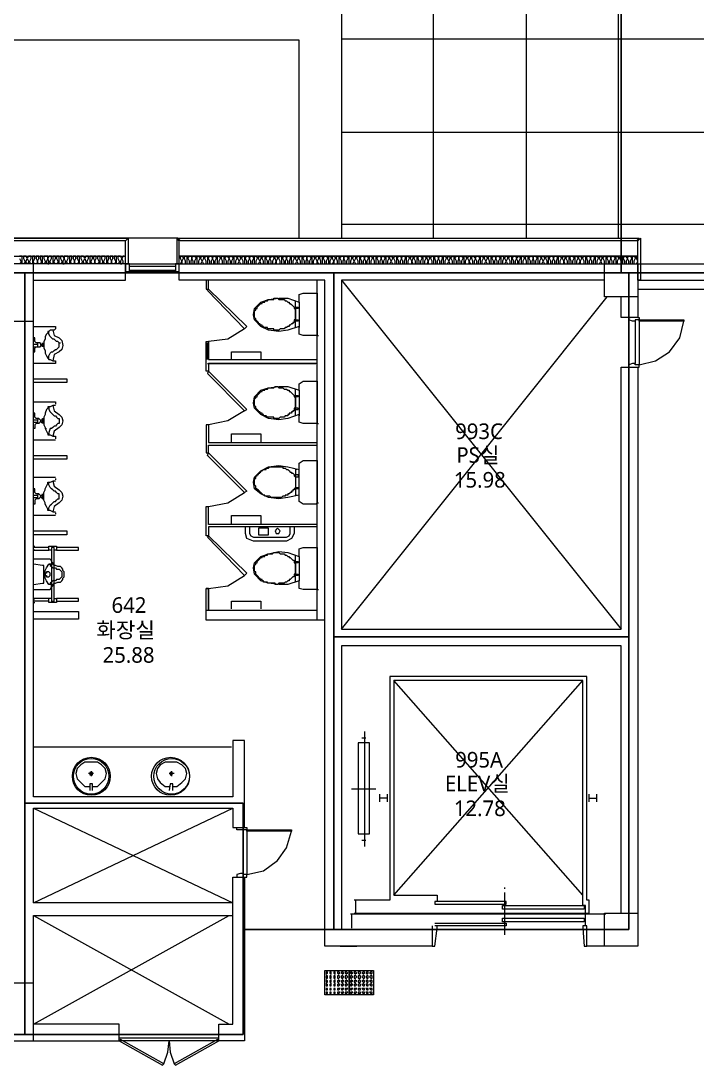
# Model space of a CAD drawing. Header units: millimetres. Extents: x -4005 to 126991, y -1911 to 106703.
# Drawn here: x 64398 to 72629, y 29331 to 42031 of the extents above; entities that cross this region are included whole.
import ezdxf

# ---------------------------------------------------------------- set-up
doc = ezdxf.new("R2010")
doc.units = ezdxf.units.MM
doc.layers.add('PDF_문자', color=7, linetype='Continuous')
doc.layers.add('PDF_형상', color=7, linetype='Continuous')
doc.styles.add('PDF 맑은 고딕', font='malgun.ttf')

msp = doc.modelspace()

# ---------------------------------------------------------------- linework, layer by layer
at = {"layer": 'PDF_형상', "lineweight": 5}
for points in [[(45449, 38969), (49196, 38969), (52958, 38969), (56704, 38969), (64445, 38969), (68207, 38969), (71704, 38969), (71704, 49773), (68393, 49773), (62455, 49773), (62455, 51172), (62455, 56270), (62455, 57669), (62455, 64975), (71704, 64975), (71704, 57669), (71704, 49773), (71704, 38969), (71798, 38969), (76694, 38969), (79306, 38969), (82943, 38969), (86394, 38969)], [(69497, 49881), (71596, 49881), (71596, 52819), (71798, 52819), (71798, 49679), (61538, 49679), (61538, 42249), (68300, 42249), (68300, 39389)], [(67787, 39389), (67787, 41798), (61383, 41798), (61383, 49881)], [(69419, 39389), (69419, 49679)], [(70554, 39389), (70554, 49679)], [(71673, 39389), (71673, 49679)], [(68300, 41814), (79477, 41814)], [(68300, 40679), (79477, 40679)], [(68300, 39560), (79477, 39560)], [(66310, 39389), (71922, 39389), (71891, 39358), (66341, 39358), (66310, 39389), (20174, 39389)], [(63854, 39171), (65673, 39171)], [(65657, 39171), (65642, 39171), (65626, 39140), (65611, 39171), (65595, 39171), (65580, 39171), (65580, 39140), (65595, 39109), (65595, 39093), (65580, 39078), (65564, 39078), (65564, 39093), (65564, 39109), (65564, 39140), (65564, 39171), (65549, 39171), (65533, 39171), (65533, 39140), (65549, 39109), (65549, 39093), (65533, 39078), (65518, 39078), (65502, 39093), (65502, 39109), (65518, 39140), (65518, 39171), (65502, 39171), (65487, 39171), (65487, 39140), (65502, 39109), (65502, 39093), (65487, 39078), (65471, 39078), (65455, 39093), (65455, 39109), (65471, 39140), (65471, 39171), (65455, 39171), (65440, 39171), (65440, 39140), (65440, 39109), (65440, 39093), (65440, 39078), (65424, 39078), (65409, 39093), (65409, 39109), (65424, 39140), (65424, 39171), (65393, 39171), (65378, 39171), (65378, 39140), (65393, 39109), (65393, 39093), (65378, 39078), (65362, 39078), (65362, 39093), (65362, 39109), (65362, 39140), (65362, 39171), (65347, 39171), (65331, 39171), (65331, 39140), (65347, 39109), (65347, 39093), (65331, 39078), (65316, 39078), (65300, 39093), (65300, 39109), (65316, 39140), (65316, 39171), (65300, 39171), (65284, 39171), (65284, 39140), (65300, 39109), (65300, 39093), (65284, 39078), (65269, 39078), (65253, 39093), (65253, 39109), (65269, 39140), (65269, 39171), (65253, 39171), (65238, 39171), (65238, 39140), (65238, 39109), (65238, 39093), (65238, 39078), (65222, 39078), (65207, 39093), (65207, 39109), (65222, 39140), (65222, 39171), (65207, 39171), (65191, 39171), (65176, 39140), (65191, 39109), (65191, 39093), (65191, 39078), (65176, 39078), (65160, 39093), (65160, 39109), (65176, 39140), (65160, 39171), (65145, 39171), (65129, 39171), (65129, 39140), (65145, 39109), (65145, 39093), (65129, 39078), (65113, 39078), (65113, 39093), (65113, 39109), (65113, 39140), (65113, 39171), (65098, 39171), (65082, 39171), (65082, 39140), (65098, 39109), (65098, 39093), (65082, 39078), (65067, 39078), (65051, 39093), (65051, 39109), (65067, 39140), (65067, 39171), (65051, 39171), (65036, 39171), (65036, 39140), (65051, 39109), (65051, 39093), (65036, 39078), (65020, 39078), (65005, 39093), (65005, 39109), (65020, 39140), (65020, 39171), (65005, 39171), (64989, 39171), (64989, 39140), (64989, 39109), (64989, 39093), (64989, 39078), (64974, 39078), (64958, 39093), (64958, 39109), (64974, 39140), (64974, 39171), (64958, 39171), (64927, 39171), (64927, 39140), (64911, 39171), (64896, 39171), (64880, 39171), (64880, 39140), (64896, 39109), (64896, 39093), (64880, 39078), (64865, 39078), (64865, 39093), (64865, 39109), (64865, 39140), (64865, 39171), (64849, 39171), (64834, 39171), (64834, 39140), (64849, 39109), (64849, 39093), (64834, 39078), (64818, 39078), (64803, 39093), (64803, 39109), (64818, 39140), (64818, 39171), (64803, 39171), (64787, 39171), (64787, 39140), (64787, 39109), (64787, 39093), (64787, 39078), (64771, 39078), (64756, 39093), (64756, 39109), (64771, 39140), (64771, 39171), (64756, 39171), (64740, 39171), (64725, 39140), (64725, 39171), (64694, 39171), (64678, 39171), (64678, 39140), (64694, 39109), (64694, 39093), (64678, 39078), (64663, 39078), (64663, 39093), (64663, 39109), (64663, 39140), (64663, 39171), (64647, 39171), (64632, 39171), (64632, 39140), (64647, 39109), (64647, 39093), (64632, 39078), (64616, 39078), (64600, 39093), (64600, 39109), (64616, 39140), (64616, 39171), (64600, 39171), (64585, 39171), (64585, 39140), (64600, 39109), (64600, 39093), (64585, 39078), (64569, 39078), (64554, 39093), (64554, 39109), (64569, 39140), (64569, 39171), (64554, 39171), (64538, 39171), (64538, 39140), (64538, 39109), (64538, 39093), (64538, 39078), (64523, 39078), (64507, 39093), (64507, 39109), (64523, 39140), (64523, 39171), (64507, 39171), (64492, 39171), (64476, 39140), (64492, 39109), (64492, 39093), (64476, 39078), (64461, 39093), (64461, 39109), (64476, 39140), (64461, 39171), (64445, 39171), (64429, 39171), (64429, 39140), (64445, 39109), (64445, 39093), (64429, 39078), (64414, 39078), (64414, 39093), (64414, 39109), (64414, 39140), (64414, 39171), (64398, 39171), (64383, 39171)], [(64383, 39140), (64398, 39109), (64398, 39093), (64383, 39078)], [(65673, 39078), (66326, 39078), (66341, 39078), (66357, 39109), (66341, 39140), (66341, 39156), (66341, 39171), (66357, 39171), (66373, 39156), (66373, 39140), (66357, 39109), (66357, 39078), (66388, 39078), (66404, 39078), (66404, 39109), (66388, 39140), (66388, 39156), (66404, 39171), (66419, 39171), (66419, 39156), (66419, 39140), (66419, 39109), (66419, 39078), (66435, 39078), (66450, 39078), (66450, 39109), (66435, 39140), (66435, 39156), (66450, 39171), (66466, 39171), (66481, 39156), (66481, 39140), (66481, 39156), (66497, 39171), (66512, 39171), (66528, 39156), (66528, 39140), (66512, 39109), (66512, 39078), (66528, 39078), (66544, 39078), (66544, 39109), (66544, 39140), (66544, 39156), (66544, 39171), (66559, 39171), (66575, 39156), (66575, 39140), (66559, 39109), (66559, 39078), (66575, 39078), (66590, 39078), (66606, 39109), (66590, 39140), (66590, 39156), (66606, 39171), (66621, 39171), (66621, 39156), (66621, 39140), (66606, 39109), (66621, 39078), (66637, 39078), (66652, 39078), (66652, 39109), (66637, 39140), (66637, 39156), (66652, 39171), (66668, 39171), (66668, 39156), (66668, 39140), (66668, 39109), (66668, 39078), (66683, 39078), (66699, 39078), (66699, 39109), (66683, 39140), (66683, 39156), (66699, 39171), (66715, 39171), (66730, 39156), (66730, 39140), (66730, 39156), (66746, 39171), (66761, 39171), (66777, 39156), (66777, 39140), (66761, 39109), (66761, 39078), (66777, 39078), (66792, 39078), (66792, 39109), (66792, 39140), (66792, 39156), (66792, 39171), (66808, 39171), (66823, 39156), (66823, 39140), (66808, 39109), (66808, 39078), (66823, 39078), (66854, 39078), (66854, 39109), (66839, 39140), (66839, 39156), (66854, 39171), (66870, 39171), (66870, 39156), (66870, 39140), (66870, 39109), (66870, 39078), (66886, 39078), (66901, 39078), (66901, 39109), (66886, 39140), (66886, 39156), (66901, 39171), (66917, 39171), (66917, 39156), (66932, 39140), (66917, 39109), (66917, 39078), (66932, 39078), (66948, 39078), (66948, 39109), (66932, 39140), (66932, 39156), (66948, 39171), (66963, 39171), (66979, 39156), (66979, 39140), (66963, 39109), (66963, 39078), (66979, 39078), (66994, 39078), (66994, 39109), (66994, 39140), (66994, 39156), (66994, 39171), (67010, 39171), (67025, 39156), (67025, 39140), (67010, 39109), (67010, 39078), (67025, 39078), (67041, 39078), (67057, 39109), (67041, 39140), (67041, 39156), (67041, 39171), (67057, 39171), (67072, 39156), (67072, 39140), (67057, 39109), (67072, 39078), (67088, 39078), (67103, 39078), (67103, 39109), (67088, 39140), (67088, 39156), (67103, 39171), (67119, 39171), (67119, 39156), (67119, 39140), (67119, 39109), (67119, 39078), (67134, 39078), (67150, 39078), (67150, 39109), (67134, 39140), (67134, 39156), (67150, 39171), (67165, 39171), (67181, 39156), (67181, 39140), (67181, 39156), (67196, 39171), (67212, 39171), (67228, 39156), (67228, 39140), (67212, 39109), (67212, 39078), (67228, 39078), (67243, 39078), (67243, 39109), (67243, 39140), (67243, 39156), (67243, 39171), (67259, 39171), (67274, 39156), (67274, 39140), (67259, 39109), (67259, 39078), (67274, 39078), (67290, 39078), (67305, 39109), (67290, 39140), (67290, 39156), (67305, 39171), (67321, 39171), (67321, 39156), (67321, 39140), (67305, 39109), (67321, 39078), (67336, 39078), (67352, 39078), (67352, 39109), (67336, 39140), (67336, 39156), (67352, 39171), (67367, 39171), (67367, 39156), (67367, 39140), (67367, 39109), (67367, 39078), (67383, 39078), (67399, 39078), (67399, 39109), (67383, 39140), (67383, 39156), (67399, 39171), (67414, 39171), (67430, 39156), (67430, 39140), (67445, 39156), (67445, 39171), (67461, 39171), (67476, 39156), (67476, 39140), (67461, 39109), (67461, 39078), (67476, 39078), (67492, 39078), (67507, 39109), (67492, 39140), (67492, 39156), (67492, 39171), (67507, 39171), (67523, 39156), (67523, 39140), (67507, 39109), (67507, 39078), (67538, 39078), (67554, 39078), (67554, 39109), (67538, 39140), (67538, 39156), (67554, 39171), (67569, 39171), (67569, 39156), (67569, 39140), (67569, 39109), (67569, 39078), (67585, 39078), (67601, 39078), (67601, 39109), (67585, 39140), (67585, 39156), (67601, 39171), (67616, 39171), (67632, 39156), (67632, 39140), (67632, 39156), (67647, 39171), (67663, 39171), (67678, 39156), (67678, 39140), (67663, 39109), (67663, 39078), (67678, 39078), (67694, 39078), (67694, 39109), (67694, 39140), (67694, 39156), (67694, 39171), (67709, 39171), (67725, 39156), (67725, 39140), (67709, 39109), (67709, 39078), (67725, 39078), (67740, 39078), (67756, 39109), (67740, 39140), (67740, 39156), (67756, 39171), (67772, 39156), (67772, 39140), (67756, 39109), (67772, 39078), (67787, 39078), (67803, 39078), (67803, 39109), (67787, 39140), (67787, 39156), (67803, 39171), (67818, 39171), (67818, 39156), (67818, 39140), (67818, 39109), (67818, 39078), (67834, 39078), (67849, 39078), (67849, 39109), (67834, 39140), (67834, 39156), (67849, 39171), (67865, 39171), (67880, 39156), (67880, 39140), (67880, 39156), (67896, 39171), (67911, 39171), (67927, 39156), (67927, 39140), (67911, 39109), (67911, 39078), (67927, 39078), (67943, 39078), (67943, 39109), (67943, 39140), (67943, 39156), (67943, 39171), (67958, 39171), (67974, 39156), (67974, 39140), (67958, 39109), (67958, 39078), (67974, 39078), (68005, 39078), (68005, 39109), (67989, 39140), (67989, 39156), (68005, 39171), (68020, 39171), (68020, 39156), (68020, 39140), (68005, 39109), (68020, 39078), (68036, 39078), (68051, 39078), (68051, 39109), (68036, 39140), (68036, 39156), (68051, 39171), (68067, 39171), (68067, 39156), (68067, 39140), (68067, 39109), (68067, 39078), (68082, 39078), (68098, 39078), (68098, 39109), (68082, 39140), (68082, 39156), (68098, 39171), (68114, 39171), (68129, 39156), (68129, 39140), (68114, 39109), (68114, 39078), (68129, 39078), (68145, 39078), (68145, 39109), (68145, 39140), (68145, 39156), (68145, 39171), (68160, 39171), (68176, 39156), (68176, 39140), (68160, 39109), (68160, 39078), (68176, 39078), (68191, 39078), (68207, 39109), (68191, 39140), (68191, 39156), (68191, 39171), (68207, 39171), (68222, 39156), (68222, 39140), (68207, 39109), (68207, 39078), (68238, 39078), (68253, 39078), (68253, 39109), (68238, 39140), (68238, 39156), (68253, 39171), (68269, 39171), (68269, 39156), (68269, 39140), (68269, 39109), (68269, 39078), (68285, 39078), (68300, 39078), (68300, 39109), (68285, 39140), (68285, 39156), (68300, 39171), (68316, 39171), (68331, 39156), (68331, 39140), (68331, 39156), (68347, 39171), (68362, 39171), (68378, 39156), (68378, 39140), (68362, 39109), (68362, 39078), (68378, 39078), (68393, 39078), (68393, 39109), (68393, 39140), (68393, 39156), (68393, 39171), (68409, 39171), (68424, 39156), (68424, 39140), (68409, 39109), (68409, 39078), (68424, 39078), (68440, 39078), (68456, 39109), (68440, 39140), (68440, 39156), (68456, 39171), (68471, 39171), (68471, 39156), (68471, 39140), (68456, 39109), (68471, 39078), (68487, 39078), (68502, 39078), (68502, 39109), (68487, 39140), (68487, 39156), (68502, 39171), (68518, 39171), (68518, 39156), (68518, 39140), (68518, 39109), (68518, 39078), (68533, 39078), (68549, 39078), (68549, 39109), (68533, 39140), (68533, 39156), (68549, 39171), (68564, 39171), (68580, 39156), (68580, 39140), (68580, 39156), (68595, 39171), (68611, 39171), (68627, 39156), (68627, 39140), (68611, 39109), (68611, 39078), (68627, 39078), (68642, 39078), (68642, 39109), (68642, 39140), (68642, 39156), (68642, 39171), (68658, 39171), (68673, 39156), (68673, 39140), (68658, 39109), (68658, 39078), (68673, 39078), (68704, 39078), (68704, 39109), (68689, 39140), (68689, 39156), (68704, 39171), (68720, 39171), (68720, 39156), (68720, 39140), (68720, 39109), (68720, 39078), (68735, 39078), (68751, 39078), (68751, 39109), (68735, 39140), (68735, 39156), (68751, 39171), (68766, 39171), (68782, 39156), (68782, 39140), (68782, 39156), (68798, 39171), (68813, 39171), (68829, 39156), (68829, 39140), (68813, 39109), (68813, 39078), (68829, 39078), (68844, 39078), (68844, 39109), (68844, 39140), (68844, 39156), (68844, 39171), (68860, 39171), (68875, 39156), (68875, 39140), (68860, 39109), (68860, 39078), (68875, 39078), (68891, 39078), (68906, 39109), (68891, 39140), (68891, 39156), (68891, 39171), (68906, 39171), (68922, 39156), (68922, 39140), (68906, 39109), (68922, 39078), (68937, 39078), (68953, 39078), (68953, 39109), (68937, 39140), (68937, 39156), (68953, 39171), (68969, 39171), (68969, 39156), (68969, 39140), (68969, 39109), (68969, 39078), (68984, 39078), (69000, 39078), (69000, 39109), (68984, 39140), (68984, 39156), (69000, 39171), (69015, 39171), (69031, 39156), (69031, 39140), (69031, 39156), (69046, 39171), (69062, 39171), (69077, 39156), (69077, 39140), (69062, 39109), (69062, 39078), (69077, 39078), (69093, 39078), (69093, 39109), (69093, 39140), (69093, 39156), (69093, 39171), (69108, 39171), (69124, 39156), (69124, 39140), (69108, 39109), (69108, 39078), (69124, 39078), (69155, 39078), (69155, 39109), (69140, 39140), (69140, 39156), (69155, 39171), (69171, 39171), (69171, 39156), (69171, 39140), (69155, 39109), (69171, 39078), (69186, 39078), (69202, 39078), (69202, 39109), (69186, 39140), (69186, 39156), (69202, 39171), (69217, 39171), (69217, 39156), (69217, 39140), (69217, 39109), (69217, 39078), (69233, 39078), (69248, 39078), (69248, 39109), (69233, 39140), (69233, 39156), (69248, 39171), (69264, 39171), (69279, 39156), (69279, 39140), (69264, 39109), (69264, 39078), (69279, 39078), (69295, 39078), (69295, 39109), (69295, 39140), (69295, 39156), (69295, 39171), (69310, 39171), (69326, 39156), (69326, 39140), (69310, 39109), (69310, 39078), (69326, 39078), (69342, 39078), (69357, 39109), (69342, 39140), (69342, 39156), (69342, 39171), (69357, 39171), (69373, 39156), (69373, 39140), (69357, 39109), (69357, 39078), (69388, 39078), (69404, 39078), (69404, 39109), (69388, 39140), (69388, 39156), (69404, 39171), (69419, 39171), (69419, 39156), (69419, 39140), (69419, 39109), (69419, 39078), (69435, 39078), (69450, 39078), (69450, 39109), (69435, 39140), (69435, 39156), (69450, 39171), (69466, 39171), (69481, 39156), (69481, 39140), (69481, 39156), (69497, 39171), (69513, 39171), (69528, 39156), (69528, 39140), (69513, 39109), (69513, 39078), (69528, 39078), (69544, 39078), (69544, 39109), (69544, 39140), (69544, 39156), (69544, 39171), (69559, 39171), (69575, 39156), (69575, 39140), (69559, 39109), (69559, 39078), (69575, 39078), (69590, 39078), (69606, 39109), (69590, 39140), (69590, 39156), (69606, 39171), (69621, 39156), (69621, 39140), (69606, 39109), (69621, 39078), (69637, 39078), (69652, 39078), (69652, 39109), (69637, 39140), (69637, 39156), (69652, 39171), (69668, 39171), (69668, 39156), (69668, 39140), (69668, 39109), (69668, 39078), (69684, 39078), (69699, 39078), (69699, 39109), (69684, 39140), (69684, 39156), (69699, 39171), (69715, 39171), (69730, 39156), (69730, 39140), (69730, 39156), (69746, 39171), (69761, 39171), (69777, 39156), (69777, 39140), (69761, 39109), (69761, 39078), (69777, 39078), (69792, 39078), (69792, 39109), (69792, 39140), (69792, 39156), (69792, 39171), (69808, 39171), (69823, 39156), (69823, 39140), (69808, 39109), (69808, 39078), (69823, 39078), (69855, 39078), (69855, 39109), (69839, 39140), (69839, 39156), (69855, 39171), (69870, 39171), (69870, 39156), (69870, 39140), (69855, 39109), (69870, 39078), (69886, 39078), (69901, 39078), (69901, 39109), (69886, 39140), (69886, 39156), (69901, 39171), (69917, 39171), (69917, 39156), (69932, 39140), (69932, 39156), (69948, 39171), (69963, 39171), (69979, 39156), (69979, 39140), (69963, 39109), (69963, 39078), (69979, 39078), (69994, 39078), (69994, 39109), (69994, 39140), (69994, 39156), (69994, 39171), (70010, 39171), (70026, 39156), (70026, 39140), (70010, 39109), (70010, 39078), (70026, 39078), (70041, 39078), (70057, 39109), (70041, 39140), (70041, 39156), (70041, 39171), (70057, 39171), (70072, 39156), (70072, 39140), (70057, 39109), (70072, 39078), (70088, 39078), (70103, 39078), (70103, 39109), (70088, 39140), (70088, 39156), (70103, 39171), (70119, 39171), (70119, 39156), (70119, 39140), (70119, 39109), (70119, 39078), (70134, 39078), (70150, 39078), (70150, 39109), (70134, 39140), (70134, 39156), (70150, 39171), (70165, 39171), (70181, 39156), (70181, 39140), (70181, 39156), (70197, 39171), (70212, 39171), (70228, 39156), (70228, 39140), (70212, 39109), (70212, 39078), (70228, 39078), (70243, 39078), (70243, 39109), (70243, 39140), (70243, 39156), (70243, 39171), (70259, 39171), (70274, 39156), (70274, 39140), (70259, 39109), (70259, 39078), (70274, 39078), (70290, 39078), (70305, 39109), (70290, 39140), (70290, 39156), (70305, 39171), (70321, 39171), (70321, 39156), (70321, 39140), (70305, 39109), (70321, 39078), (70336, 39078), (70352, 39078), (70352, 39109), (70336, 39140), (70336, 39156), (70352, 39171), (70368, 39171), (70368, 39156), (70368, 39140), (70368, 39109), (70368, 39078), (70383, 39078), (70399, 39078), (70399, 39109), (70383, 39140), (70383, 39156), (70399, 39171), (70414, 39171), (70430, 39156), (70430, 39140), (70445, 39156), (70445, 39171), (70461, 39171), (70476, 39156), (70476, 39140), (70461, 39109), (70461, 39078), (70476, 39078), (70492, 39078), (70492, 39109), (70492, 39140), (70492, 39156), (70492, 39171), (70507, 39171), (70523, 39156), (70523, 39140), (70507, 39109), (70507, 39078), (70539, 39078), (70554, 39078), (70554, 39109), (70539, 39140), (70539, 39156), (70554, 39171), (70570, 39171), (70570, 39156), (70570, 39140), (70570, 39109), (70570, 39078), (70585, 39078), (70601, 39078), (70601, 39109), (70585, 39140), (70585, 39156), (70601, 39171), (70616, 39171), (70632, 39156), (70632, 39140), (70632, 39156), (70647, 39171), (70663, 39171), (70678, 39156), (70678, 39140), (70663, 39109), (70663, 39078), (70678, 39078), (70694, 39078), (70694, 39109), (70694, 39140), (70694, 39156), (70694, 39171), (70710, 39171), (70725, 39156), (70725, 39140), (70710, 39109), (70710, 39078), (70725, 39078), (70741, 39078), (70756, 39109), (70741, 39140), (70741, 39156), (70741, 39171), (70756, 39171), (70772, 39156), (70772, 39140), (70756, 39109), (70772, 39078), (70787, 39078), (70803, 39078), (70803, 39109), (70787, 39140), (70787, 39156), (70803, 39171), (70818, 39171), (70818, 39156), (70818, 39140), (70818, 39109), (70818, 39078), (70834, 39078), (70849, 39078), (70849, 39109), (70834, 39140), (70834, 39156), (70849, 39171), (70865, 39171), (70881, 39156), (70881, 39140), (70881, 39156), (70896, 39171), (70912, 39171), (70927, 39156), (70927, 39140), (70912, 39109), (70912, 39078), (70927, 39078), (70943, 39078), (70943, 39109), (70943, 39140), (70943, 39156), (70943, 39171), (70958, 39171), (70974, 39156), (70974, 39140), (70958, 39109), (70958, 39078), (70974, 39078), (71005, 39078), (71005, 39109), (70989, 39140), (70989, 39156), (71005, 39171), (71020, 39171), (71020, 39156), (71020, 39140), (71005, 39109), (71020, 39078), (71036, 39078), (71052, 39078), (71052, 39109), (71036, 39140), (71036, 39156), (71052, 39171), (71067, 39171), (71067, 39156), (71067, 39140), (71067, 39109), (71067, 39078), (71083, 39078), (71098, 39078), (71098, 39109), (71083, 39140), (71083, 39156), (71098, 39171), (71114, 39171), (71129, 39156), (71129, 39140), (71114, 39109), (71114, 39078), (71129, 39078), (71145, 39078), (71145, 39109), (71145, 39140), (71145, 39156), (71145, 39171), (71160, 39171), (71176, 39156), (71176, 39140), (71160, 39109), (71160, 39078), (71176, 39078), (71191, 39078), (71207, 39109), (71191, 39140), (71191, 39156), (71191, 39171), (71207, 39171), (71222, 39156), (71222, 39140), (71207, 39109), (71207, 39078), (71238, 39078), (71254, 39078), (71254, 39109), (71238, 39140), (71238, 39156), (71254, 39171), (71269, 39171), (71269, 39156), (71269, 39140), (71269, 39109), (71269, 39078), (71285, 39078), (71300, 39078), (71300, 39109), (71285, 39140), (71285, 39156), (71300, 39171), (71316, 39171), (71331, 39156), (71331, 39140), (71331, 39156), (71347, 39171), (71362, 39171), (71378, 39156), (71378, 39140), (71362, 39109), (71362, 39078), (71378, 39078), (71393, 39078), (71393, 39109), (71393, 39140), (71393, 39156), (71393, 39171), (71409, 39171), (71425, 39156), (71425, 39140), (71409, 39109), (71409, 39078), (71425, 39078), (71440, 39078), (71456, 39109), (71440, 39140), (71440, 39156), (71456, 39171), (71471, 39156), (71471, 39140), (71456, 39109), (71471, 39078), (71487, 39078), (71502, 39078), (71502, 39109), (71487, 39140), (71487, 39156), (71502, 39171), (71518, 39171), (71518, 39156), (71518, 39140), (71518, 39109), (71518, 39078), (71533, 39078), (71549, 39078), (71549, 39109), (71533, 39140), (71533, 39156), (71549, 39171), (71564, 39171), (71580, 39156), (71580, 39140), (71564, 39109), (71564, 39078), (71580, 39078), (71596, 39078), (71596, 39109), (71580, 39140), (71580, 39156), (71596, 39171), (71611, 39171), (71627, 39156), (71627, 39140), (71611, 39109), (71611, 39078), (71627, 39078), (71642, 39078), (71642, 39109), (71642, 39140), (71642, 39156), (71642, 39171), (71658, 39171), (71673, 39156), (71673, 39140), (71658, 39109), (71658, 39078), (71673, 39078), (71704, 39078), (71704, 39109), (71689, 39140), (71689, 39156), (71704, 39171), (71720, 39171), (71720, 39156), (71720, 39140), (71720, 39109), (71720, 39078), (71735, 39078), (71751, 39078), (71751, 39109), (71735, 39140), (71735, 39156), (71751, 39171), (71767, 39171), (71767, 39156), (71782, 39140), (71782, 39156), (71798, 39171), (71813, 39171), (71829, 39156), (71829, 39140), (71813, 39109), (71813, 39078), (71829, 39078), (71844, 39078), (71844, 39109), (71844, 39140), (71844, 39156), (71844, 39171), (71860, 39171), (71875, 39156), (71875, 39140), (71860, 39109), (71860, 39078), (71875, 39078), (71891, 39078), (71906, 39109), (71891, 39140), (71891, 39171), (71906, 39171), (66326, 39171)], [(64554, 38876), (65673, 38876), (65673, 39078), (63854, 39078), (63854, 38378), (64554, 38378)], [(64554, 32456), (66979, 31306), (64554, 31306), (64554, 32456), (66979, 32456), (66979, 32223), (67119, 32223), (67119, 33280), (66979, 33280), (66979, 32596), (64554, 32596), (64554, 39078)], [(65720, 39047), (66279, 39047)], [(65720, 39000), (66279, 39000)], [(69404, 31026), (69404, 30777), (68098, 30777), (68098, 38876), (66326, 38876), (66326, 39078), (79803, 39078), (79803, 38876), (79399, 38876), (79399, 30979), (80238, 30979), (80238, 30777), (76601, 30777), (76601, 31896), (76803, 31896), (76554, 31896), (76554, 31927), (76756, 31958), (76803, 31958)], [(71906, 39078), (71906, 38425), (71704, 38425), (71704, 38674)], [(84156, 30886), (82943, 30886), (79306, 30886), (76694, 30886), (76694, 36482), (76694, 38969), (71798, 38969), (71798, 34539), (71798, 30979), (68207, 30979), (67103, 30979), (67103, 29704), (64445, 29704), (56704, 29704), (52958, 29704), (49196, 29704), (45449, 29704)], [(65673, 38985), (66326, 38985)], [(66652, 38876), (66652, 38767), (66683, 38767), (67150, 38316), (67119, 38285), (66917, 38161), (66683, 38130), (66683, 37912), (68005, 37912)], [(67119, 38285), (66668, 38751), (66683, 38767), (66683, 38876)], [(68005, 34741), (68005, 38876)], [(68300, 38876), (71704, 34632)], [(71906, 38674), (71502, 38674), (71502, 38876), (68300, 38876), (68300, 34632), (71704, 34632), (71704, 37819), (71906, 37819), (71906, 30777), (71285, 30777), (71285, 31026), (71238, 31026), (71238, 30995), (71254, 30777), (71285, 30777), (71285, 30979), (71502, 30979), (71502, 31181), (71704, 31181), (71704, 34430), (68300, 34430), (68300, 30979), (69404, 30979), (69404, 30777), (69435, 30777), (69466, 30995), (69466, 31026)], [(71906, 38876), (76601, 38876)], [(71906, 38767), (76601, 38767)], [(67787, 38612), (67787, 38301), (67787, 38316), (67647, 38270), (67538, 38254), (67414, 38270), (67321, 38316), (67243, 38394), (67228, 38456), (67243, 38534), (67321, 38612), (67414, 38643), (67538, 38658), (67647, 38658), (67787, 38612), (67787, 38705), (67834, 38720), (67989, 38720), (68005, 38720), (68005, 38207), (67989, 38207), (67834, 38207), (67787, 38223), (67787, 38316)], [(67740, 38301), (67740, 38316), (67740, 38612), (67740, 38627)], [(68300, 34632), (71533, 38674)], [(71906, 38425), (71922, 38425), (71922, 38394), (71875, 38394), (71875, 38378), (71844, 38378), (71798, 38394), (71798, 38425), (71813, 38425)], [(71875, 38378), (71875, 37865)], [(71922, 38378), (71922, 37850), (72124, 37896), (72295, 38005), (72419, 38176), (72466, 38378)], [(64554, 38316), (64694, 38316), (64818, 38316), (64818, 38301), (64818, 38285), (64803, 38270), (64787, 38270), (64803, 38207), (64865, 38176), (64896, 38145), (64911, 38083), (64896, 38036), (64865, 38005), (64803, 37974), (64787, 37896), (64803, 37896), (64818, 37896), (64818, 37881), (64818, 37865), (64694, 37865), (64554, 37865)], [(64787, 38270), (64756, 38270), (64740, 38254), (64725, 38254), (64725, 38238), (64709, 38223), (64694, 38192), (64694, 38176), (64694, 38161), (64678, 38130), (64678, 38083), (64678, 38052), (64694, 38021), (64694, 37990), (64709, 37959), (64725, 37928), (64740, 37912), (64756, 37912), (64787, 37896)], [(64740, 37912), (64740, 37943), (64740, 37959), (64756, 37990), (64771, 38005), (64787, 38005), (64803, 38021), (64818, 38036), (64834, 38036), (64849, 38052), (64865, 38067), (64865, 38083), (64865, 38114), (64849, 38130), (64834, 38130), (64818, 38145), (64803, 38161), (64787, 38161), (64771, 38176), (64756, 38192), (64740, 38223), (64740, 38238), (64740, 38254)], [(64616, 38114), (64585, 38114), (64569, 38130), (64569, 38176), (64554, 38176)], [(64865, 38114), (64880, 38114)], [(68005, 37865), (66683, 37865), (66683, 37772), (66668, 37741), (67119, 37290), (67150, 37306), (66683, 37772), (66652, 37772), (66652, 38130), (66683, 38130)], [(66668, 37912), (66668, 38114)], [(68005, 38207), (68020, 38207)], [(64554, 38099), (64600, 38099)], [(64554, 38067), (64600, 38067)], [(64554, 38005), (64569, 38005), (64569, 38052), (64585, 38067), (64616, 38067)], [(64647, 38099), (64663, 38099)], [(64647, 38083), (64663, 38083)], [(66963, 37912), (66963, 38005), (67321, 38005), (67321, 37912)], [(64725, 37928), (64740, 37928)], [(66668, 37865), (67989, 37865)], [(71906, 37819), (71922, 37819), (71922, 37850), (71875, 37850), (71875, 37865), (71844, 37865), (71798, 37850), (71798, 37819), (71813, 37819)], [(64554, 37679), (64958, 37679), (64958, 37632), (64554, 37632)], [(67787, 37539), (67787, 37228), (67787, 37244), (67647, 37197), (67538, 37181), (67414, 37197), (67321, 37244), (67243, 37321), (67228, 37383), (67243, 37461), (67321, 37539), (67414, 37570), (67538, 37586), (67647, 37586), (67787, 37539), (67787, 37617), (67834, 37648), (67989, 37648), (68005, 37648), (68005, 37632), (68005, 37135), (67989, 37135), (67834, 37135), (67787, 37150), (67787, 37244)], [(67740, 37228), (67740, 37244), (67740, 37539), (67740, 37554)], [(64554, 37399), (64694, 37399), (64818, 37399), (64818, 37383), (64818, 37368)], [(64787, 37352), (64756, 37337), (64740, 37337), (64725, 37337), (64725, 37321), (64709, 37306), (64694, 37259), (64694, 37244), (64678, 37213), (64678, 37166), (64678, 37119), (64694, 37088), (64694, 37073), (64709, 37042), (64725, 37010), (64725, 36995), (64740, 36995), (64756, 36995), (64787, 36979)], [(64818, 37352), (64803, 37352), (64787, 37352), (64803, 37290), (64865, 37244), (64896, 37213), (64911, 37166), (64896, 37119), (64865, 37088), (64803, 37042), (64787, 36979), (64803, 36979), (64818, 36979), (64818, 36948)], [(64616, 37197), (64585, 37197), (64569, 37213), (64569, 37259), (64554, 37259)], [(64740, 37337), (64740, 37321), (64740, 37306), (64756, 37275), (64771, 37259), (64787, 37244), (64803, 37228), (64818, 37228), (64834, 37213), (64849, 37197), (64865, 37197), (64865, 37181), (64865, 37166), (64865, 37150), (64865, 37135), (64849, 37135), (64834, 37119), (64818, 37104), (64803, 37104), (64787, 37088), (64771, 37073), (64756, 37073), (64740, 37026), (64740, 37010), (64740, 36995)], [(67119, 37290), (66917, 37166), (66683, 37119), (66652, 37119), (66652, 36777), (66683, 36777), (67150, 36311), (67119, 36295)], [(64554, 37181), (64600, 37181)], [(64554, 37150), (64600, 37150)], [(64616, 37135), (64585, 37135), (64569, 37119), (64569, 37073), (64554, 37073)], [(64647, 37181), (64663, 37181)], [(64647, 37150), (64663, 37150)], [(64663, 37197), (64663, 37135), (64663, 37197), (64678, 37197)], [(66683, 37119), (66683, 36902), (68005, 36902)], [(68005, 37135), (68020, 37135)], [(64694, 37073), (64709, 37073)], [(66963, 36902), (66963, 37010), (67321, 37010), (67321, 36902)], [(64818, 36933), (64694, 36933), (64554, 36933)], [(68005, 35876), (66683, 35876), (66683, 35767), (66668, 35751), (67119, 35285), (67150, 35316), (66683, 35767), (66652, 35767), (66652, 36124), (66683, 36124), (66917, 36171), (67119, 36295), (66668, 36746), (66683, 36777), (66683, 36871), (68005, 36871)], [(64554, 36746), (64958, 36746), (64958, 36700), (64554, 36700)], [(67787, 36264), (67647, 36233), (67538, 36218), (67414, 36233), (67321, 36280), (67243, 36342), (67228, 36420), (67243, 36482), (67321, 36560), (67414, 36606), (67538, 36622), (67647, 36606), (67787, 36575), (67787, 36653), (67834, 36684), (67989, 36684), (68005, 36684), (68005, 36668), (68005, 36171), (67989, 36155), (67834, 36155), (67787, 36187), (67787, 36264), (67787, 36575)], [(64554, 36482), (64694, 36482), (64818, 36482)], [(64818, 36466), (64818, 36451)], [(67756, 36575), (67740, 36575), (67740, 36264), (67756, 36264)], [(64616, 36280), (64585, 36280), (64569, 36295), (64569, 36342), (64554, 36342)], [(64787, 36062), (64756, 36078), (64740, 36078), (64725, 36078), (64725, 36093), (64709, 36124), (64694, 36155), (64694, 36171), (64678, 36202), (64678, 36249), (64678, 36295), (64694, 36326), (64694, 36342), (64709, 36373), (64725, 36404), (64725, 36420), (64740, 36420), (64756, 36420), (64787, 36435)], [(64740, 36078), (64740, 36093), (64740, 36109), (64756, 36140), (64771, 36155), (64787, 36171), (64803, 36187), (64818, 36187), (64834, 36202), (64849, 36218), (64865, 36218), (64865, 36233), (64865, 36249), (64865, 36264), (64865, 36280), (64849, 36280), (64834, 36295), (64818, 36311), (64803, 36311), (64787, 36326), (64771, 36342), (64756, 36358), (64740, 36389), (64740, 36404), (64740, 36420)], [(64818, 36435), (64803, 36435), (64787, 36435), (64803, 36373), (64865, 36326), (64896, 36295), (64911, 36249), (64896, 36202), (64865, 36171), (64803, 36124), (64787, 36062), (64803, 36062), (64818, 36062)], [(64554, 36264), (64600, 36264)], [(64554, 36233), (64600, 36233)], [(64616, 36218), (64585, 36218), (64569, 36202), (64569, 36155), (64554, 36155)], [(64647, 36264), (64663, 36264)], [(64647, 36233), (64663, 36233)], [(64663, 36280), (64663, 36218), (64663, 36280)], [(64663, 36218), (64678, 36218)], [(68005, 35907), (66683, 35907), (66683, 36124)], [(68005, 36171), (68020, 36171)], [(64818, 36016), (64694, 36016), (64554, 36016)], [(64818, 36047), (64818, 36031)], [(66963, 35907), (66963, 36016), (67321, 36016), (67321, 35907)], [(64554, 35829), (64958, 35829), (64958, 35782), (64554, 35782)], [(67725, 35876), (67725, 35798), (67694, 35736), (67632, 35705), (67228, 35705), (67150, 35736), (67134, 35798), (67134, 35876)], [(67181, 35876), (67181, 35798), (67196, 35767), (67228, 35751), (67632, 35751), (67663, 35767), (67678, 35798), (67678, 35876)], [(66683, 35767), (66668, 35751)], [(64569, 35596), (64554, 35596), (64740, 35596), (64740, 35642), (64834, 35642), (64834, 35596), (65082, 35596), (65098, 35596), (65098, 35611), (65098, 35627), (65082, 35627), (64834, 35627)], [(64740, 35627), (64554, 35627), (64554, 35642), (64569, 35642)], [(64554, 35596), (64554, 35627)], [(64834, 35596), (64803, 35596), (64803, 35611), (64803, 35627), (64787, 35627), (64787, 35642), (64787, 35627), (64771, 35627), (64771, 35611), (64771, 35596), (64740, 35596)], [(67787, 35518), (67787, 35223), (67647, 35176), (67538, 35176), (67414, 35192), (67321, 35223), (67243, 35301), (67228, 35378), (67243, 35440), (67321, 35518), (67414, 35549), (67538, 35580), (67647, 35565), (67787, 35518), (67787, 35611), (67834, 35627), (67989, 35627), (68005, 35627), (68005, 35114), (67989, 35114), (67834, 35114), (67787, 35130), (67787, 35223)], [(64554, 35487), (64756, 35487), (64771, 35456)], [(64554, 35114), (64756, 35114), (64771, 35145), (64787, 35161), (64787, 35176), (64803, 35192), (64818, 35192), (64849, 35207), (64865, 35207), (64880, 35207), (64896, 35223), (64911, 35238), (64911, 35254), (64927, 35269), (64927, 35285), (64927, 35301), (64927, 35316), (64927, 35332), (64911, 35347), (64911, 35363), (64896, 35378), (64880, 35394), (64865, 35394), (64849, 35394), (64818, 35409), (64803, 35409), (64787, 35425), (64787, 35440), (64771, 35456), (64771, 35440), (64771, 35425), (64756, 35425), (64756, 35409), (64771, 35394), (64787, 35378), (64818, 35378), (64834, 35363), (64865, 35363), (64880, 35347), (64896, 35332), (64896, 35316), (64896, 35301), (64896, 35285), (64896, 35269), (64880, 35254), (64865, 35238), (64834, 35238), (64818, 35223), (64787, 35223), (64771, 35207), (64756, 35192), (64756, 35176)], [(67740, 35207), (67740, 35223), (67740, 35518), (67740, 35534)], [(64554, 35176), (64663, 35192), (64678, 35192), (64678, 35207), (64678, 35223), (64678, 35301), (64678, 35378), (64678, 35394), (64678, 35409), (64663, 35409), (64554, 35425)], [(64771, 35145), (64771, 35161), (64771, 35176), (64756, 35176), (64740, 35176), (64709, 35223), (64694, 35254), (64694, 35301), (64694, 35347), (64709, 35378), (64740, 35425), (64756, 35425), (64740, 35425)], [(66683, 35130), (66652, 35130), (66683, 35130), (66683, 34865), (66683, 35130), (66917, 35161), (67119, 35285)], [(66652, 34865), (66652, 35130)], [(68005, 35114), (68020, 35114)], [(64771, 35005), (64740, 35005), (64554, 35005), (64569, 35005), (64554, 35005), (64554, 34974)], [(64740, 34974), (64554, 34974), (64554, 34959), (64569, 34959)], [(64803, 35005), (64834, 35005), (64834, 34959), (64740, 34959), (64740, 35005)], [(64771, 34990), (64771, 34974), (64787, 34974), (64803, 34974), (64803, 34990)], [(64834, 34974), (65082, 34974), (65098, 34974), (65098, 34990), (65098, 35005), (65082, 35005), (64834, 35005)], [(66963, 34881), (66963, 34974), (67321, 34974), (67321, 34881)], [(64554, 34850), (65098, 34850), (65098, 34756), (64554, 34756)], [(68098, 34741), (66652, 34741), (66652, 34865), (68005, 34865)], [(68456, 31181), (71316, 31181), (71316, 31337), (71285, 31337), (71285, 34057), (68891, 34057), (68891, 31337), (68456, 31337)], [(71269, 31181), (71269, 31274), (71238, 31274), (71238, 34010), (68937, 34010), (68937, 31399), (69466, 31399), (69466, 31321)], [(68937, 31399), (71238, 34010)], [(71238, 31399), (68937, 34010)], [(68549, 33311), (68595, 33311)], [(68580, 33389), (68580, 31989)], [(64554, 33202), (66963, 33202)], [(65269, 32720), (65331, 32720), (65378, 32767), (65424, 32813), (65440, 32876), (65424, 32938), (65378, 32984), (65331, 33015), (65176, 33015), (65129, 32984), (65082, 32938), (65067, 32876), (65082, 32813), (65129, 32767), (65176, 32720), (65238, 32720)], [(65253, 32907), (65253, 32844)], [(66248, 32720), (66295, 32720), (66357, 32767), (66404, 32813), (66419, 32876), (66404, 32938), (66357, 32984), (66295, 33015), (66155, 33015), (66093, 32984), (66062, 32938), (66046, 32876), (66062, 32813), (66093, 32767), (66155, 32720), (66217, 32720)], [(66233, 32907), (66233, 32844)], [(65284, 32876), (65222, 32876)], [(66264, 32876), (66202, 32876)], [(65269, 32673), (65269, 32751), (65238, 32751), (65238, 32673)], [(66248, 32673), (66248, 32751), (66217, 32751), (66202, 32673)], [(68720, 32689), (68424, 32689)], [(68766, 32534), (68766, 32627)], [(68860, 32580), (68766, 32580)], [(68860, 32534), (68860, 32627)], [(71316, 32534), (71316, 32627)], [(71316, 32580), (71409, 32580)], [(71409, 32534), (71409, 32627)], [(64554, 31306), (66979, 32456)], [(67119, 32223), (67150, 32223), (67150, 32192), (67103, 32192), (67072, 32192), (67025, 32192), (67025, 32223), (67041, 32223)], [(67103, 32192), (67103, 31663)], [(67150, 32176), (67150, 31648), (67352, 31694), (67523, 31819), (67632, 31974), (67694, 32176)], [(68549, 32067), (68595, 32067)], [(67119, 31616), (67119, 29627), (66808, 29627), (66808, 29829), (66979, 29829), (66979, 31616), (67119, 31616), (67150, 31616), (67150, 31648), (67103, 31648), (67103, 31663), (67072, 31663), (67025, 31648), (67025, 31616), (67041, 31616)], [(70290, 31477), (70290, 31492)], [(70290, 30917), (70290, 31430)], [(68471, 31337), (68471, 31181)], [(63854, 29767), (61258, 29767), (61258, 29627), (65595, 29627), (65595, 29829), (64554, 29829), (66932, 31150)], [(64554, 31150), (66932, 29829)], [(64554, 29627), (64554, 31150), (66979, 31150)], [(71518, 31166), (68409, 31166)], [(68424, 31166), (68424, 30995)], [(71269, 31026), (71269, 31166)], [(69435, 31057), (70305, 31057), (70305, 31026), (69435, 31026)], [(68285, 30777), (68487, 30777), (68285, 30777)], [(64554, 30326), (63854, 30326), (63854, 29627)], [(66808, 29658), (65595, 29658)], [(66139, 29347), (65611, 29642), (65595, 29627), (66124, 29331), (66139, 29347), (66186, 29487), (66202, 29627), (66217, 29487), (66264, 29347)], [(66808, 29627), (65595, 29627)]]:
    msp.add_lwpolyline(points, dxfattribs=at)
for points in [[(63854, 39358), (63823, 39389), (65704, 39389), (65673, 39358)], [(65673, 39358), (65704, 39389), (65704, 39078), (65673, 39078)], [(66326, 39358), (66295, 39389), (66295, 39078), (66326, 39078)], [(71906, 39358), (71938, 39389), (71938, 38876), (71906, 38876)], [(64725, 39140), (64709, 39109), (64709, 39093), (64725, 39078), (64740, 39078), (64740, 39093), (64740, 39109)], [(64927, 39140), (64911, 39109), (64911, 39093), (64911, 39078), (64927, 39078), (64942, 39093), (64942, 39109)], [(65626, 39140), (65611, 39109), (65611, 39093), (65611, 39078), (65626, 39078), (65642, 39093), (65642, 39109)], [(66481, 39140), (66466, 39109), (66466, 39078), (66481, 39078), (66497, 39078), (66497, 39109)], [(66730, 39140), (66715, 39109), (66715, 39078), (66730, 39078), (66746, 39078), (66746, 39109)], [(67181, 39140), (67165, 39109), (67165, 39078), (67181, 39078), (67196, 39078), (67196, 39109)], [(67430, 39140), (67414, 39109), (67414, 39078), (67430, 39078), (67445, 39078), (67445, 39109)], [(67632, 39140), (67616, 39109), (67616, 39078), (67632, 39078), (67647, 39078), (67647, 39109)], [(67880, 39140), (67865, 39109), (67865, 39078), (67880, 39078), (67896, 39078), (67896, 39109)], [(68331, 39140), (68316, 39109), (68316, 39078), (68331, 39078), (68347, 39078), (68347, 39109)], [(68580, 39140), (68564, 39109), (68564, 39078), (68580, 39078), (68595, 39078), (68595, 39109)], [(68782, 39140), (68766, 39109), (68766, 39078), (68782, 39078), (68798, 39078), (68798, 39109)], [(69031, 39140), (69015, 39109), (69015, 39078), (69031, 39078), (69046, 39078), (69046, 39109)], [(69481, 39140), (69466, 39109), (69466, 39078), (69481, 39078), (69497, 39078), (69497, 39109)], [(69730, 39140), (69715, 39109), (69715, 39078), (69730, 39078), (69746, 39078), (69746, 39109)], [(69932, 39140), (69917, 39109), (69917, 39078), (69932, 39078), (69948, 39078), (69948, 39109)], [(70181, 39140), (70165, 39109), (70165, 39078), (70181, 39078), (70197, 39078), (70197, 39109)], [(70430, 39140), (70414, 39109), (70414, 39078), (70430, 39078), (70445, 39078), (70445, 39109)], [(70632, 39140), (70616, 39109), (70616, 39078), (70632, 39078), (70647, 39078), (70647, 39109)], [(70881, 39140), (70865, 39109), (70865, 39078), (70881, 39078), (70896, 39078), (70896, 39109)], [(71331, 39140), (71316, 39109), (71316, 39078), (71331, 39078), (71347, 39078), (71347, 39109)], [(71782, 39140), (71767, 39109), (71767, 39078), (71782, 39078), (71798, 39078), (71798, 39109)], [(64554, 38378), (64554, 39078), (63854, 39078), (63854, 38378)], [(65673, 38985), (65720, 38985), (65720, 39078), (65673, 39078)], [(66279, 38985), (66326, 38985), (66326, 39078), (66279, 39078)], [(71502, 39078), (71906, 39078), (71906, 38674), (71502, 38674)], [(64445, 38969), (56704, 38969), (56704, 29704), (64445, 29704), (64445, 32518)], [(64445, 38969), (64445, 38720), (64445, 32518), (67103, 32518), (67103, 30979), (68207, 30979), (68207, 34539), (68207, 38969)], [(68207, 34539), (71798, 34539), (71798, 38969), (68207, 38969)], [(67725, 38363), (67709, 38363), (67709, 38347), (67694, 38347), (67678, 38332), (67663, 38332), (67663, 38316), (67647, 38316), (67632, 38301), (67616, 38301), (67601, 38285), (67585, 38285), (67569, 38285), (67554, 38285), (67538, 38270), (67523, 38270), (67507, 38270), (67492, 38270), (67476, 38270), (67476, 38285), (67461, 38285), (67445, 38285), (67430, 38285), (67414, 38285), (67399, 38285), (67399, 38301), (67383, 38301), (67367, 38301), (67352, 38301), (67352, 38316), (67336, 38316), (67336, 38332), (67321, 38332), (67305, 38347), (67290, 38347), (67290, 38363), (67274, 38378), (67259, 38394), (67259, 38409), (67243, 38425), (67243, 38441), (67243, 38456), (67243, 38472), (67243, 38487), (67243, 38503), (67259, 38518), (67259, 38534), (67274, 38534), (67274, 38549), (67290, 38565), (67305, 38580), (67321, 38596), (67336, 38596), (67336, 38612), (67352, 38612), (67367, 38612), (67367, 38627), (67383, 38627), (67399, 38627), (67414, 38643), (67430, 38643), (67445, 38643), (67461, 38643), (67476, 38643), (67476, 38658), (67492, 38658), (67507, 38658), (67523, 38658), (67538, 38643), (67554, 38643), (67569, 38643), (67585, 38643), (67601, 38643), (67616, 38627), (67632, 38627), (67647, 38612), (67663, 38612), (67663, 38596), (67678, 38596), (67694, 38580), (67709, 38565), (67725, 38549), (67725, 38534), (67740, 38534), (67740, 38518), (67740, 38503), (67740, 38487), (67740, 38472), (67740, 38456), (67740, 38441), (67740, 38425), (67740, 38409), (67740, 38394), (67725, 38394), (67725, 38378)], [(67740, 38534), (67740, 38549), (67772, 38549), (67772, 38534)], [(67772, 38378), (67740, 38378), (67740, 38394), (67772, 38394)], [(71922, 38394), (72466, 38394), (72466, 38378), (71922, 38378)], [(64647, 38083), (64632, 38114), (64616, 38114), (64600, 38114), (64600, 38083), (64600, 38067), (64616, 38067), (64632, 38067)], [(64663, 38114), (64663, 38067)], [(67725, 37290), (67709, 37290), (67709, 37275), (67694, 37275), (67694, 37259), (67678, 37259), (67663, 37259), (67663, 37244), (67647, 37244), (67647, 37228), (67632, 37228), (67616, 37228), (67601, 37213), (67585, 37213), (67569, 37213), (67554, 37213), (67538, 37197), (67523, 37197), (67507, 37197), (67492, 37197), (67476, 37197), (67476, 37213), (67461, 37213), (67445, 37213), (67430, 37213), (67414, 37213), (67399, 37213), (67383, 37228), (67367, 37228), (67352, 37228), (67352, 37244), (67336, 37244), (67336, 37259), (67321, 37259), (67305, 37275), (67290, 37275), (67290, 37290), (67274, 37306), (67259, 37321), (67259, 37337), (67243, 37352), (67243, 37368), (67243, 37383), (67243, 37399), (67243, 37415), (67243, 37430), (67259, 37446), (67259, 37461), (67274, 37461), (67274, 37477), (67290, 37492), (67305, 37508), (67321, 37523), (67336, 37523), (67336, 37539), (67352, 37539), (67367, 37539), (67367, 37554), (67383, 37554), (67399, 37554), (67414, 37570), (67430, 37570), (67445, 37570), (67461, 37570), (67476, 37570), (67492, 37586), (67507, 37586), (67523, 37586), (67538, 37570), (67554, 37570), (67569, 37570), (67585, 37570), (67601, 37554), (67616, 37554), (67632, 37554), (67647, 37539), (67663, 37539), (67663, 37523), (67678, 37523), (67694, 37508), (67709, 37492), (67725, 37477), (67725, 37461), (67740, 37461), (67740, 37446), (67740, 37430), (67740, 37415), (67740, 37399), (67740, 37383), (67740, 37368), (67740, 37352), (67740, 37337), (67740, 37321), (67725, 37321), (67725, 37306)], [(67740, 37461), (67740, 37477), (67772, 37477), (67772, 37461)], [(67740, 37306), (67772, 37306), (67772, 37321), (67740, 37321)], [(64647, 37166), (64632, 37181), (64616, 37197), (64600, 37181), (64600, 37166), (64600, 37150), (64616, 37135), (64632, 37150)], [(67725, 36326), (67709, 36326), (67709, 36311), (67694, 36311), (67694, 36295), (67678, 36295), (67663, 36280), (67647, 36280), (67647, 36264), (67632, 36264), (67616, 36264), (67616, 36249), (67601, 36249), (67585, 36249), (67569, 36233), (67554, 36233), (67538, 36233), (67523, 36233), (67507, 36233), (67492, 36233), (67476, 36233), (67461, 36233), (67445, 36233), (67430, 36249), (67414, 36249), (67399, 36249), (67383, 36249), (67367, 36249), (67367, 36264), (67352, 36264), (67336, 36280), (67321, 36295), (67305, 36295), (67305, 36311), (67290, 36311), (67290, 36326), (67274, 36326), (67274, 36342), (67259, 36342), (67259, 36358), (67259, 36373), (67243, 36389), (67243, 36404), (67243, 36420), (67243, 36435), (67243, 36451), (67243, 36466), (67259, 36466), (67259, 36482), (67259, 36497), (67274, 36497), (67274, 36513), (67290, 36513), (67290, 36529), (67305, 36529), (67305, 36544), (67321, 36544), (67321, 36560), (67336, 36560), (67352, 36575), (67367, 36575), (67383, 36575), (67383, 36591), (67399, 36591), (67414, 36591), (67430, 36606), (67445, 36606), (67461, 36606), (67476, 36606), (67492, 36606), (67507, 36606), (67523, 36606), (67538, 36606), (67554, 36606), (67569, 36606), (67585, 36606), (67585, 36591), (67601, 36591), (67616, 36591), (67632, 36575), (67647, 36575), (67663, 36560), (67678, 36544), (67694, 36544), (67694, 36529), (67709, 36529), (67725, 36513), (67725, 36497), (67740, 36482), (67740, 36466), (67740, 36451), (67740, 36435), (67740, 36420), (67740, 36404), (67740, 36389), (67740, 36373), (67740, 36358), (67725, 36342)], [(67740, 36482), (67740, 36513), (67772, 36513), (67772, 36482)], [(67740, 36358), (67772, 36358), (67772, 36342), (67740, 36342)], [(64647, 36249), (64632, 36264), (64616, 36280), (64600, 36264), (64600, 36249), (64600, 36233), (64616, 36218), (64632, 36233)], [(67290, 35782), (67414, 35782), (67414, 35860), (67290, 35860)], [(67554, 35829), (67538, 35845), (67523, 35860), (67507, 35845), (67492, 35829), (67507, 35798), (67523, 35798), (67538, 35798)], [(64771, 35611), (64771, 34990), (64771, 34974), (64787, 34959), (64803, 34974), (64803, 34990), (64803, 35611), (64803, 35627), (64787, 35627), (64771, 35627)], [(67725, 35269), (67709, 35269), (67694, 35254), (67678, 35238), (67663, 35238), (67663, 35223), (67647, 35223), (67632, 35207), (67616, 35207), (67601, 35192), (67585, 35192), (67569, 35192), (67554, 35192), (67538, 35192), (67523, 35176), (67507, 35176), (67492, 35176), (67492, 35192), (67476, 35192), (67461, 35192), (67445, 35192), (67430, 35192), (67414, 35192), (67399, 35192), (67399, 35207), (67383, 35207), (67367, 35207), (67352, 35207), (67352, 35223), (67336, 35223), (67336, 35238), (67321, 35238), (67305, 35254), (67290, 35254), (67290, 35269), (67274, 35285), (67259, 35301), (67259, 35316), (67259, 35332), (67243, 35332), (67243, 35347), (67243, 35363), (67243, 35378), (67243, 35394), (67243, 35409), (67259, 35425), (67259, 35440), (67274, 35440), (67274, 35456), (67290, 35472), (67305, 35487), (67321, 35503), (67336, 35503), (67336, 35518), (67352, 35518), (67367, 35518), (67367, 35534), (67383, 35534), (67399, 35534), (67399, 35549), (67414, 35549), (67430, 35549), (67445, 35549), (67461, 35549), (67476, 35565), (67492, 35565), (67507, 35565), (67523, 35565), (67538, 35565), (67554, 35549), (67569, 35549), (67585, 35549), (67601, 35549), (67616, 35534), (67632, 35534), (67647, 35518), (67663, 35518), (67663, 35503), (67678, 35503), (67694, 35487), (67709, 35472), (67725, 35472), (67725, 35456), (67725, 35440), (67740, 35440), (67740, 35425), (67740, 35409), (67740, 35394), (67740, 35378), (67740, 35363), (67740, 35347), (67740, 35332), (67740, 35316), (67740, 35301), (67725, 35301), (67725, 35285)], [(67772, 35456), (67772, 35440), (67740, 35440), (67740, 35456)], [(64756, 35301), (64756, 35316), (64740, 35332), (64725, 35332), (64709, 35332), (64709, 35316), (64694, 35316), (64694, 35301), (64694, 35285), (64709, 35285), (64709, 35269), (64725, 35269), (64740, 35269), (64756, 35285)], [(67740, 35301), (67772, 35301), (67772, 35285), (67740, 35285)], [(68207, 30979), (71798, 30979), (71798, 34539), (68207, 34539)], [(68642, 32145), (68642, 33249), (68502, 33249), (68502, 32145)], [(65269, 32876), (65269, 32891), (65253, 32891), (65238, 32891), (65238, 32876), (65238, 32860), (65253, 32860), (65269, 32860)], [(66248, 32876), (66233, 32891), (66217, 32891), (66217, 32876), (66217, 32860), (66233, 32860)], [(64445, 32518), (64445, 29704), (67103, 29704), (67103, 30979), (67103, 32518)], [(67150, 32192), (67694, 32192), (67694, 32176), (67150, 32176)], [(70305, 31290), (70305, 31321), (69435, 31321), (69435, 31290)], [(71254, 31274), (71254, 31228), (70259, 31228), (70259, 31274)], [(71254, 31072), (70259, 31072), (70259, 31119), (71254, 31119)], [(71906, 31181), (71906, 30777), (71502, 30777), (71502, 31181)], [(68098, 30482), (68393, 30482), (68393, 30186), (68098, 30186)], [(68393, 30186), (68393, 30482), (68689, 30482), (68689, 30186)], [(68129, 30451), (68129, 30466), (68114, 30466), (68114, 30451), (68114, 30435)], [(68129, 30404), (68129, 30419), (68114, 30419), (68114, 30404), (68114, 30388), (68129, 30388)], [(68129, 30357), (68114, 30373), (68114, 30357), (68114, 30342), (68129, 30342)], [(68176, 30451), (68176, 30466), (68160, 30466), (68160, 30451), (68176, 30435)], [(68176, 30404), (68176, 30419), (68160, 30419), (68160, 30404), (68160, 30388), (68176, 30388)], [(68176, 30357), (68176, 30373), (68160, 30357), (68160, 30342), (68176, 30342)], [(68222, 30451), (68222, 30466), (68207, 30466), (68207, 30451), (68222, 30435)], [(68222, 30404), (68222, 30419), (68207, 30419), (68207, 30404), (68207, 30388), (68222, 30388)], [(68222, 30357), (68222, 30373), (68207, 30357), (68207, 30342), (68222, 30342)], [(68285, 30451), (68269, 30466), (68253, 30466), (68253, 30451), (68269, 30435), (68269, 30451)], [(68285, 30404), (68269, 30419), (68253, 30419), (68253, 30404), (68253, 30388), (68269, 30388)], [(68285, 30357), (68269, 30357), (68269, 30373), (68253, 30357), (68253, 30342), (68269, 30342)], [(68331, 30451), (68316, 30466), (68300, 30466), (68300, 30451), (68316, 30435), (68316, 30451)], [(68331, 30404), (68316, 30419), (68300, 30419), (68300, 30404), (68300, 30388), (68316, 30388)], [(68331, 30357), (68316, 30357), (68316, 30373), (68300, 30357), (68300, 30342), (68316, 30342)], [(68378, 30451), (68362, 30466), (68347, 30466), (68347, 30451), (68362, 30435), (68362, 30451)], [(68378, 30404), (68362, 30419), (68347, 30419), (68347, 30404), (68347, 30388), (68362, 30388)], [(68378, 30357), (68362, 30357), (68362, 30373), (68347, 30357), (68347, 30342), (68362, 30342)], [(68440, 30451), (68424, 30466), (68409, 30466), (68409, 30451), (68424, 30435), (68424, 30451)], [(68440, 30404), (68424, 30419), (68409, 30419), (68409, 30404), (68409, 30388), (68424, 30388)], [(68440, 30357), (68424, 30357), (68424, 30373), (68409, 30357), (68409, 30342), (68424, 30342)], [(68487, 30451), (68471, 30466), (68456, 30466), (68456, 30451), (68471, 30435), (68471, 30451)], [(68487, 30404), (68471, 30419), (68456, 30419), (68456, 30404), (68456, 30388), (68471, 30388)], [(68487, 30357), (68471, 30357), (68471, 30373), (68456, 30357), (68456, 30342), (68471, 30342)], [(68533, 30451), (68533, 30466), (68518, 30466), (68502, 30466), (68502, 30451), (68518, 30435)], [(68533, 30404), (68533, 30419), (68518, 30419), (68502, 30419), (68502, 30404), (68502, 30388), (68518, 30388), (68533, 30388)], [(68533, 30357), (68518, 30373), (68502, 30357), (68502, 30342), (68518, 30342), (68533, 30342)], [(68580, 30451), (68580, 30466), (68564, 30466), (68549, 30451), (68564, 30451), (68564, 30435)], [(68580, 30404), (68580, 30419), (68564, 30419), (68549, 30404), (68564, 30388), (68580, 30388)], [(68580, 30357), (68564, 30373), (68564, 30357), (68549, 30357), (68564, 30342), (68580, 30342)], [(68627, 30451), (68627, 30466), (68611, 30466), (68595, 30451), (68611, 30451), (68611, 30435)], [(68627, 30404), (68627, 30419), (68611, 30419), (68595, 30404), (68611, 30388), (68627, 30388)], [(68627, 30357), (68611, 30373), (68611, 30357), (68595, 30357), (68611, 30342), (68627, 30342)], [(68673, 30451), (68673, 30466), (68658, 30466), (68642, 30451), (68658, 30451), (68658, 30435)], [(68673, 30404), (68673, 30419), (68658, 30419), (68642, 30404), (68658, 30388), (68673, 30388)], [(68673, 30357), (68658, 30373), (68658, 30357), (68642, 30357), (68658, 30342), (68673, 30342)], [(64554, 30326), (63854, 30326), (63854, 29627), (64554, 29627)], [(68129, 30311), (68114, 30326), (68114, 30311), (68114, 30295), (68129, 30295)], [(68129, 30264), (68114, 30264), (68114, 30248), (68129, 30248)], [(68176, 30311), (68176, 30326), (68160, 30311), (68160, 30295), (68176, 30295)], [(68176, 30264), (68160, 30264), (68160, 30248), (68176, 30248)], [(68222, 30311), (68222, 30326), (68207, 30311), (68207, 30295), (68222, 30295)], [(68222, 30264), (68207, 30264), (68207, 30248), (68222, 30248)], [(68285, 30311), (68269, 30311), (68269, 30326), (68253, 30311), (68253, 30295), (68269, 30295)], [(68285, 30264), (68269, 30264), (68253, 30264), (68253, 30248), (68269, 30248)], [(68331, 30311), (68316, 30311), (68316, 30326), (68300, 30311), (68300, 30295), (68316, 30295)], [(68331, 30264), (68316, 30264), (68300, 30264), (68300, 30248), (68316, 30248)], [(68378, 30311), (68362, 30311), (68362, 30326), (68347, 30311), (68347, 30295), (68362, 30295)], [(68378, 30264), (68362, 30264), (68347, 30264), (68347, 30248), (68362, 30248)], [(68440, 30311), (68424, 30311), (68424, 30326), (68409, 30311), (68409, 30295), (68424, 30295)], [(68440, 30264), (68424, 30264), (68409, 30264), (68409, 30248), (68424, 30248)], [(68487, 30311), (68471, 30311), (68471, 30326), (68456, 30311), (68456, 30295), (68471, 30295)], [(68487, 30264), (68471, 30264), (68456, 30264), (68456, 30248), (68471, 30248)], [(68533, 30311), (68518, 30326), (68502, 30311), (68502, 30295), (68518, 30295), (68533, 30295)], [(68533, 30264), (68518, 30264), (68502, 30264), (68502, 30248), (68518, 30248), (68533, 30248)], [(68580, 30311), (68564, 30326), (68564, 30311), (68549, 30311), (68564, 30295), (68580, 30295)], [(68580, 30264), (68564, 30264), (68549, 30264), (68564, 30248), (68580, 30248)], [(68627, 30311), (68611, 30326), (68611, 30311), (68595, 30311), (68611, 30295), (68627, 30295)], [(68627, 30264), (68611, 30264), (68595, 30264), (68611, 30248), (68627, 30248)], [(68673, 30311), (68658, 30326), (68658, 30311), (68642, 30311), (68658, 30295), (68673, 30295)], [(68673, 30264), (68658, 30264), (68642, 30264), (68658, 30248), (68673, 30248)], [(68129, 30217), (68114, 30217), (68114, 30202), (68129, 30202)], [(68176, 30217), (68160, 30217), (68160, 30202), (68176, 30202)], [(68222, 30217), (68207, 30217), (68207, 30202), (68222, 30202)], [(68285, 30217), (68269, 30217), (68253, 30217), (68253, 30202), (68269, 30202)], [(68331, 30217), (68316, 30217), (68300, 30217), (68300, 30202), (68316, 30202)], [(68378, 30217), (68362, 30217), (68347, 30217), (68347, 30202), (68362, 30202)], [(68440, 30217), (68424, 30217), (68409, 30217), (68409, 30202), (68424, 30202)], [(68487, 30217), (68471, 30217), (68456, 30217), (68456, 30202), (68471, 30202)], [(68533, 30217), (68518, 30217), (68502, 30217), (68502, 30202), (68518, 30202), (68533, 30202)], [(68580, 30217), (68564, 30217), (68549, 30217), (68564, 30202), (68580, 30202)], [(68627, 30217), (68611, 30217), (68595, 30217), (68611, 30202), (68627, 30202)], [(68673, 30217), (68658, 30217), (68642, 30217), (68658, 30202), (68673, 30202)], [(66808, 29627), (66792, 29642), (66264, 29347), (66279, 29331)]]:
    msp.add_lwpolyline(points, close=True, dxfattribs=at)
for centre, radius in [((65256, 32844), 231), ((65254, 32844), 217), ((66220, 32844), 231), ((66234, 32844), 217)]:
    msp.add_circle(centre, radius, dxfattribs=at)

# ---------------------------------------------------------------- texts
at = {"layer": 'PDF_문자', "char_height": 189.9, "attachment_point": 4, "style": 'PDF 맑은 고딕'}
for s, insert in [('993C', (69684, 37039)), ('PS실', (69699, 36743)), ('15.98', (69668, 36448)), ('642', (65502, 34925)), ('화장실', (65316, 34613)), ('25.88', (65393, 34318)), ('995A', (69684, 33044)), ('ELEV실', (69559, 32748)), ('12.78', (69668, 32453))]:
    msp.add_mtext(s, dxfattribs=dict(at, insert=insert))

doc.saveas('drawing.dxf')
